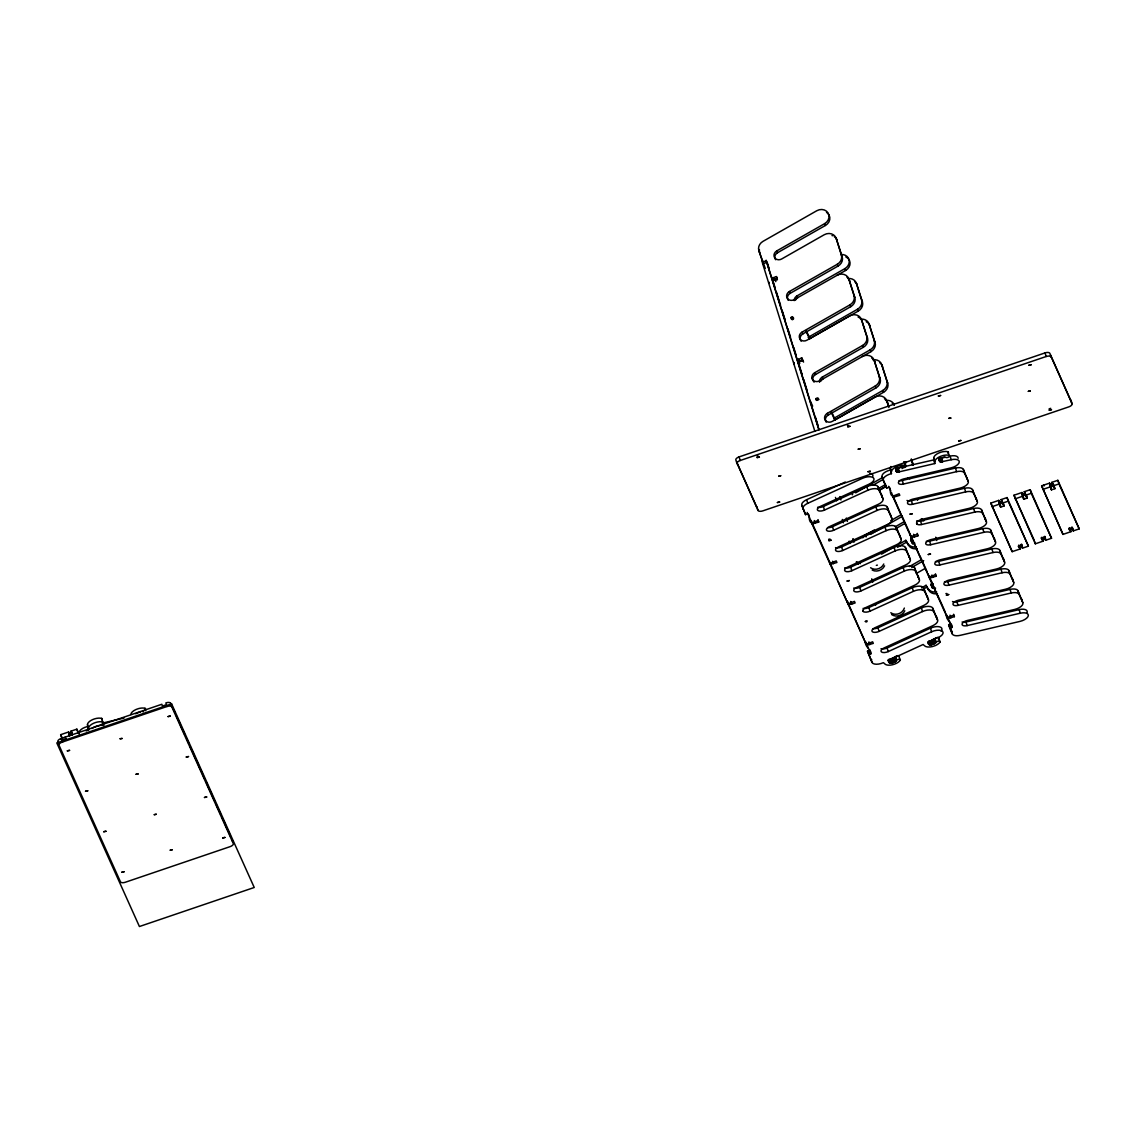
<?xml version="1.0" encoding="UTF-8"?>
<svg xmlns="http://www.w3.org/2000/svg" width="1136" height="1136" viewBox="0 0 1136 1136"><rect width="100%" height="100%" fill="white"/><g stroke="black" fill="none" stroke-linecap="round" stroke-linejoin="round"><path stroke-width="1.5" d="M87.486 724.626L88.537 730.178L87.486 724.626A8.506 3.919 -17.3 0 1 92.627 719.599A8.506 3.919 -17.3 0 1 101.644 718.392L101.814 718.463A2.116 0.98 -17.3 0 1 101.743 719.713M891.547 492.655L893.137 497.284L899.797 495.339L899.087 493.762L892.683 496.262C888.054 493.862 892.768 484.689 886.705 488.139L883.254 480.485A8.506 3.919 -17.3 0 1 891.433 473.655L890.368 468.103A8.506 3.919 -17.3 0 1 890.936 466.47M891.433 473.655L890.368 468.103M891.504 471.71A8.506 3.919 -17.3 0 1 896.645 466.683A8.506 3.919 -17.3 0 1 905.662 465.476L905.832 465.547A2.116 0.98 -17.3 0 1 905.577 466.924A2.116 0.98 -17.3 0 1 902.879 467.634C898.817 465.377 891.76 472.974 899.371 471.809L934.8 463.545L933.735 457.993A8.506 3.919 -17.3 0 1 941.375 452.071L942.411 451.816A8.506 3.919 -17.3 0 1 947.893 451.759L948.063 451.83A2.116 0.98 -17.3 0 1 947.992 453.079M934.8 463.545L933.735 457.993M914.849 543.193C908.516 543.079 911.384 532.131 912.563 543.619M935.595 588.15L931.705 586.432L932.045 582.299M932.287 587.809L933.196 583.705M936.859 637.623L937.399 637.523A2.116 0.98 -17.3 0 1 938.918 638.375L939.969 642.124A8.506 3.919 -17.3 0 1 935.894 645.319L934.942 645.731A8.506 3.919 -17.3 0 1 924.704 645.901L923.142 644.495L890.681 659.334C884.362 663.112 894.983 664.39 896.503 660.343A2.116 0.98 -17.3 0 1 899.03 659.263A2.116 0.98 -17.3 0 1 900.308 660.13L900.209 660.286A8.506 3.919 -17.3 0 1 892.669 664.716A8.506 3.919 -17.3 0 1 884.972 664.049L883.396 662.657A8.506 3.919 -17.3 0 1 872.065 662.458L867.492 651.198L869.509 650.516M939.955 642.124L940.04 641.982A2.116 0.98 -17.3 0 0 938.521 641.13L937.981 641.229A2.116 0.98 -17.3 0 0 936.249 642.181L931.179 644.751L930.057 641.144L935.127 638.574A2.116 0.98 -17.3 0 1 936.334 637.793M793.539 318.975C791.238 321.673 790.585 316.035 793.439 317.91M890.951 662.941L889.829 659.334L895.381 656.736A2.116 0.98 -17.3 0 1 896.602 655.955M1050.715 408.335L1049.11 408.875M787.674 299.237A5.325 4.714 -24.2 0 1 790.216 293.315L838.056 266.065A8.506 7.54 -24.2 0 0 842.202 256.864L836.224 238.461A8.506 7.54 -24.2 0 0 824.267 234.726L781.639 258.994A5.325 4.714 -24.2 0 1 774.582 257.588A5.325 4.714 -24.2 0 1 776.754 250.914L824.608 223.664A8.506 7.54 -24.2 0 0 828.087 213A8.506 7.54 -24.2 0 0 816.798 210.728L762.994 241.357A8.506 7.54 -24.2 0 0 758.848 250.573L765.295 268.451M775.618 259.718A5.325 4.714 -24.2 0 1 777.564 252.703L825.418 225.468A8.506 7.54 -24.2 0 0 827.69 213.312M846.746 257.432A8.506 7.54 -24.2 0 1 845.638 270.453L794.277 299.606A5.325 4.714 -24.2 0 1 787.22 298.186A5.325 4.714 -24.2 0 1 789.406 291.512L837.26 264.276A8.506 7.54 -24.2 0 0 841.393 255.075L836.224 238.461M794.192 300.614A5.325 4.714 -24.2 0 1 796.975 295.9L844.829 268.664A8.506 7.54 -24.2 0 0 849.046 259.732A8.506 7.54 -24.2 0 0 841.052 254.492M813.333 381.199A5.325 4.714 -24.2 0 1 815.506 374.525L863.36 347.275A8.506 7.54 -24.2 0 0 867.492 338.074L861.514 319.67A8.506 7.54 -24.2 0 0 849.558 315.936L806.929 340.204A5.325 4.714 -24.2 0 1 799.872 338.798A5.325 4.714 -24.2 0 1 802.044 332.124L849.898 304.874A8.506 7.54 -24.2 0 0 854.045 295.672L848.876 279.058A8.506 7.54 -24.2 0 0 836.92 275.324M801.178 341.254A5.325 4.714 -24.2 0 1 802.854 333.913L850.708 306.677A8.506 7.54 -24.2 0 0 854.854 297.476L848.876 279.058M808.193 337.648A5.325 4.714 -24.2 0 1 809.627 336.512L857.467 309.262A8.506 7.54 -24.2 0 0 861.613 300.06L856.445 283.446A8.506 7.54 -24.2 0 0 847.91 278.561M809.315 339.124A5.325 4.714 -24.2 0 1 810.422 338.301L858.276 311.065A8.506 7.54 -24.2 0 0 862.423 301.864L856.445 283.446M860.563 319.159A8.506 7.54 -24.2 0 1 869.083 324.058L875.075 342.461A8.506 7.54 -24.2 0 1 870.929 351.663L819.581 380.816A5.325 4.714 -24.2 0 1 812.325 379.041L811.97 377.862A5.325 4.714 -24.2 0 1 814.697 372.722L862.551 345.486A8.506 7.54 -24.2 0 0 866.697 336.284L861.514 319.67M819.539 382.25A5.325 4.714 -24.2 0 1 822.265 377.109L870.119 349.874A8.506 7.54 -24.2 0 0 874.266 340.672L869.083 324.058M888.65 405.992L886.804 400.88A8.506 7.54 -24.2 0 0 874.862 397.146L832.219 421.413A5.325 4.714 -24.2 0 1 825.162 420.008A5.325 4.714 -24.2 0 1 827.349 413.334L875.189 386.084A8.506 7.54 -24.2 0 0 879.335 376.882L874.166 360.268A8.506 7.54 -24.2 0 0 862.21 356.534M826.199 422.138A5.325 4.714 -24.2 0 1 828.158 415.123L875.998 387.887A8.506 7.54 -24.2 0 0 880.144 378.686L874.166 360.268M833.81 418.545A5.325 4.714 -24.2 0 1 834.917 417.721L882.771 390.472A8.506 7.54 -24.2 0 0 886.904 381.27L881.735 364.656A8.506 7.54 -24.2 0 0 872.902 359.814M835.329 419.766A5.325 4.714 -24.2 0 1 835.727 419.511L883.581 392.275A8.506 7.54 -24.2 0 0 887.713 383.073L881.735 364.656M855.635 492.839L882.544 477.518M872.888 485.271L883.354 479.307M878.156 488.707L885.626 484.461M878.838 490.496L886.449 486.151L878.966 490.511M862.891 537.782A5.325 4.714 -24.2 0 1 865.291 535.141L874.251 530.043M890.709 520.671L901.175 514.722M870.574 534.389L901.984 516.511M895.282 526.763L904.256 521.651M896.048 528.496L905.179 523.298M881.55 554.141L905.832 540.31L908.516 545.195A8.506 7.54 -24.2 0 0 917.235 548.617M897.539 547.296L906.642 542.099L905.832 540.31M909.425 566.523L921.395 559.707M911.739 567.46L923.696 560.659M916.269 573.495L925.4 568.284M921.495 587.894L926.053 585.296L928.723 590.18A8.506 7.54 -24.2 0 0 937.456 593.617M922.304 589.698L926.862 587.099L926.053 585.296M828.684 559.807L810.948 520.387L812.07 523.994L818.729 522.049L818.034 520.487L811.615 522.986C806.929 520.572 811.658 511.186 805.552 514.651L801.874 505.364A8.506 3.919 -17.3 0 1 806.631 499.712L845.298 482.033M802.996 508.985A8.506 3.919 -17.3 0 1 807.753 503.319L862.536 478.284A8.506 3.919 -17.3 0 1 873.343 477.773A8.506 3.919 -17.3 0 1 869.111 484.149L820.391 506.4A5.325 2.442 -17.3 0 0 817.75 510.376A5.325 2.442 -17.3 0 0 824.509 510.064L867.918 490.227A8.506 3.919 -17.3 0 1 879.25 490.425L882.97 498.704A8.506 3.919 -17.3 0 1 878.213 504.356L829.493 526.621A5.325 2.442 -17.3 0 0 826.852 530.597A5.325 2.442 -17.3 0 0 833.611 530.285L877.006 510.447A8.506 3.919 -17.3 0 1 888.352 510.646L892.072 518.911A8.506 3.919 -17.3 0 1 887.315 524.576L838.595 546.842A5.325 2.442 -17.3 0 0 835.94 550.818A5.325 2.442 -17.3 0 0 842.699 550.506L886.108 530.668A8.506 3.919 -17.3 0 1 897.44 530.867L901.175 539.131A8.506 3.919 -17.3 0 1 896.403 544.797L847.683 567.063A5.325 2.442 -17.3 0 0 844.63 570.286L844.886 570.868A5.325 2.442 -17.3 0 0 851.801 570.726L895.211 550.889A8.506 3.919 -17.3 0 1 906.542 551.088L910.263 559.352A8.506 3.919 -17.3 0 1 905.506 565.018L856.785 587.284A5.325 2.442 -17.3 0 0 854.144 591.26A5.325 2.442 -17.3 0 0 860.903 590.947L904.313 571.11A8.506 3.919 -17.3 0 1 915.644 571.309L919.365 579.573A8.506 3.919 -17.3 0 1 914.608 585.239L865.888 607.504A5.325 2.442 -17.3 0 0 862.82 610.501M817.608 507.267A5.325 2.442 -17.3 0 0 823.387 506.457L866.782 486.62A8.506 3.919 -17.3 0 1 878.128 486.819L882.97 498.704M827.761 527.658A5.325 2.442 -17.3 0 0 832.475 526.678L875.884 506.841A8.506 3.919 -17.3 0 1 887.23 507.039L892.072 518.911M835.514 547.609A5.325 2.442 -17.3 0 0 841.577 546.899L884.987 527.061A8.506 3.919 -17.3 0 1 896.318 527.26L901.175 539.131M844.616 567.83A5.325 2.442 -17.3 0 0 850.679 567.12L894.089 547.282A8.506 3.919 -17.3 0 1 905.42 547.481L910.263 559.352M853.718 588.05A5.325 2.442 -17.3 0 0 859.782 587.34L903.177 567.503A8.506 3.919 -17.3 0 1 914.523 567.702L919.365 579.573M863.104 608.371A5.325 2.442 -17.3 0 0 868.87 607.561L912.279 587.724A8.506 3.919 -17.3 0 1 923.625 587.923L928.467 599.794A8.506 3.919 -17.3 0 1 923.71 605.46L874.99 627.725A5.325 2.442 -17.3 0 0 872.334 631.701A5.325 2.442 -17.3 0 0 879.094 631.389L922.503 611.551A8.506 3.919 -17.3 0 1 933.835 611.75L937.569 620.015A8.506 3.919 -17.3 0 1 932.798 625.68L884.078 647.946A5.325 2.442 -17.3 0 0 881.011 650.942L881.025 651.169A5.325 2.442 -17.3 0 0 888.196 651.595L931.605 631.772A8.506 3.919 -17.3 0 1 942.411 631.261A8.506 3.919 -17.3 0 1 938.18 637.623C937.626 636.685 921.907 644.382 931.179 644.751M863.246 611.48L862.82 610.728A5.325 2.442 -17.3 0 0 870.006 611.168L913.401 591.331A8.506 3.919 -17.3 0 1 924.747 591.529L928.467 599.794M872.874 628.719A5.325 2.442 -17.3 0 0 877.972 627.782L921.381 607.945A8.506 3.919 -17.3 0 1 932.713 608.143L937.569 620.015M881.011 648.713A5.325 2.442 -17.3 0 0 887.074 647.989L930.483 628.165A8.506 3.919 -17.3 0 1 939.728 626.873A8.506 3.919 -17.3 0 1 941.091 631.162M830.047 539.06L828.641 539.302M758.195 456.061L757.045 456.303M868.614 654.805C876.239 653.498 863.914 647.051 865.547 641.712L868.387 648.045M951.783 627.612L950.662 624.005L948.645 624.686L949.767 628.293C957.435 626.973 944.967 620.384 946.6 615.002M772.892 277.795L776.413 276.588L777.223 278.391L773.701 279.584L772.892 277.795L773.701 279.584M791.323 319.017L793.595 318.25M798.352 359.558L801.704 357.797L803.578 362.114M802.513 359.601L799.162 361.362L798.182 358.99M816.031 399.986L816.06 398.424M816.756 400.44L818.886 399.46M69.353 735.929L69.239 733.302L69.992 735.716M79.037 733.984L76.865 729.156L70.901 731.186L72.122 732.322M69.197 733.771L71.454 732.99M71.667 734.296L69.31 735.091L68.614 733.515M1021.065 544.428L1022.428 548.177L1028.392 546.146L1007.036 497.582L1001.072 499.613L1002.307 500.749M1026.149 494.458L1027.271 498.065L1023.749 499.258L1021.917 494.075L1022.627 495.651L1024.97 494.856M1044.211 536.561L1045.56 540.31L1051.538 538.279L1030.182 489.715L1024.203 491.746L1025.439 492.882M1049.593 484.674L1051.425 489.857L1054.932 488.665L1054.194 486.251M1071.873 527.161L1073.222 530.91L1079.2 528.879L1057.843 480.315L1051.879 482.346L1053.81 485.058L1050.289 486.251M999.368 502.183L1001.625 501.416M1022.499 494.33L1024.771 493.549M1050.175 484.916L1052.433 484.149M998.785 501.942L999.495 503.518L1003.003 502.325M999.155 503.149L1000.532 505.335L998.8 500.38L990.819 503.106L1012.176 551.67L1020.156 548.958L1019.035 545.351M1001.072 499.613L1004.139 505.932L1000.617 507.125L999.907 505.548M1024.203 491.746L1027.271 498.065M1051.879 482.346L1054.932 488.665M893.137 497.284L910.873 536.703L917.292 534.204L917.987 535.78L914.466 536.973L913.6 534.289M910.206 534.119L911.328 537.711L914.352 536.689M1019.603 547.154L1021.86 546.373M1042.734 539.288L1045.006 538.507M1070.396 529.873L1072.668 529.106M927.956 573.552L929.532 578.167L936.192 576.222L935.439 573.822M1020.156 548.958L1018.225 546.246L1021.733 545.053L1021.818 546.828M1044.95 538.961L1044.879 537.186L1041.357 538.379L1043.302 541.091L1035.322 543.803L1013.965 495.239L1021.946 492.527L1022.556 493.862M1072.625 529.561L1072.54 527.771L1069.019 528.978L1070.964 531.676L1062.984 534.403L1041.627 485.825L1049.607 483.112L1050.218 484.461M929.532 578.167L947.268 617.601L953.686 615.087L954.396 616.663L947.722 618.609M814.895 431.41L762.696 263.808L766.729 262.444L766.161 260.215L818.9 429.167M739.082 456.899L1045.021 352.913A4.26 1.96 -17.3 0 1 1049.849 353.339L1072.015 403.706A4.26 1.96 -17.3 0 1 1068.806 406.873L762.852 510.859A4.26 1.96 -17.3 0 1 758.024 510.433L735.858 460.066A4.26 1.96 -17.4 0 1 739.082 456.899L740.203 460.506A4.26 1.96 -17.3 0 0 736.98 463.673M740.203 460.506L1046.142 356.519A4.26 1.96 -17.3 0 1 1050.97 356.945M63.218 741.496L60.648 734.68L68.629 731.967L69.239 733.302M61.77 738.286L161.852 704.263L162.405 706.067L166.424 704.703L165.87 702.9A4.26 1.945 -17.3 0 1 170.698 703.326L175.043 712.968M991.941 506.713L999.936 503.986L1000.532 505.335M1002.193 503.22L1008.172 501.189L1028.392 546.146M1015.087 498.846L1023.067 496.134L1023.678 497.469M1025.325 495.353L1031.303 493.322L1051.538 538.279M1042.749 489.431L1050.729 486.719L1051.34 488.068M1053.001 485.952L1058.965 483.922L1079.2 528.879M837.573 579.545L829.138 560.815L830.26 564.422L836.934 562.49L836.224 560.914L829.805 563.413L812.07 523.994M830.26 564.422L848.01 603.869L854.428 601.37L855.138 602.932L851.617 604.139L850.736 601.455M866.669 645.319L873.328 643.374L872.618 641.812L866.214 644.311L847.342 601.271L848.464 604.877L851.489 603.855M877.375 565.117L876.339 565.373M139.614 712.201L140.58 711.974L139.614 712.229A8.506 3.919 -17.3 0 0 137.598 712.911M947.14 593.603L945.933 593.546M897.894 471.965L896.773 468.359L933.678 459.938M949.767 628.293L952.323 633.973A8.506 3.919 -17.3 0 0 960.247 635.336L1020.014 621.392A8.506 3.919 -17.3 0 0 1028.35 615.385A8.506 3.919 -17.3 0 0 1020.284 613.213L967.119 625.609A5.325 2.442 -17.3 0 1 962.064 624.246A5.325 2.442 -17.3 0 1 967.276 620.483L1014.647 609.45A8.506 3.919 -17.3 0 0 1022.812 602.62L1019.091 594.341A8.506 3.919 -17.3 0 0 1011.182 592.992L958.017 605.389A5.325 2.442 -17.3 0 1 952.962 604.025A5.325 2.442 -17.3 0 1 958.173 600.277L1005.545 589.229A8.506 3.919 -17.3 0 0 1013.724 582.399L1010.003 574.12A8.506 3.919 -17.3 0 0 1002.08 572.771L948.915 585.168A5.325 2.442 -17.3 0 1 943.874 583.805A5.325 2.442 -17.3 0 1 949.085 580.056L996.442 569.008A8.506 3.919 -17.3 0 0 1004.622 562.178L1000.901 553.899A8.506 3.919 -17.3 0 0 992.978 552.55L939.827 564.947A5.325 2.442 -17.3 0 1 935.056 564.393L934.786 563.797A5.325 2.442 -17.3 0 1 939.983 559.835L987.34 548.787A8.506 3.919 -17.3 0 0 995.519 541.957L991.799 533.679A8.506 3.919 -17.3 0 0 983.89 532.33L930.725 544.726A5.325 2.442 -17.3 0 1 925.67 543.363A5.325 2.442 -17.3 0 1 930.881 539.614L978.252 528.567A8.506 3.919 -17.3 0 0 986.417 521.736L982.697 513.472A8.506 3.919 -17.3 0 0 974.787 512.109L921.623 524.505A5.325 2.442 -17.3 0 1 917.022 524.108L916.851 523.952A5.325 2.442 -17.3 0 1 921.779 519.393L969.15 508.346A8.506 3.919 -17.3 0 0 977.329 501.516L973.609 493.251A8.506 3.919 -17.3 0 0 965.685 491.888L912.52 504.285A5.325 2.442 -17.3 0 1 907.479 502.921A5.325 2.442 -17.3 0 1 912.691 499.173L960.048 488.125A8.506 3.919 -17.3 0 0 968.227 481.295L964.507 473.03A8.506 3.919 -17.3 0 0 956.583 471.667L903.432 484.064A5.325 2.442 -17.3 0 1 898.817 483.68L898.661 483.51A5.325 2.442 -17.3 0 1 903.589 478.952L950.946 467.904A8.506 3.919 -17.3 0 0 959.295 461.898A8.506 3.919 -17.3 0 0 951.215 459.725L941.261 461.855L940.125 458.248L945.01 457.297M899.016 480.627A5.325 2.442 -17.3 0 0 902.296 480.457L955.461 468.06A8.506 3.919 -17.3 0 1 963.385 469.424L968.227 481.295M906.997 500.436A5.325 2.442 -17.3 0 0 911.399 500.678L964.563 488.281A8.506 3.919 -17.3 0 1 972.473 489.644L977.329 501.516M916.596 520.899A5.325 2.442 -17.3 0 0 920.501 520.899L973.666 508.502A8.506 3.919 -17.3 0 1 981.575 509.865L986.417 521.736M102.112 723.163L124.037 718.051M926.323 541.29A5.325 2.442 -17.3 0 0 929.603 541.119L982.754 528.723A8.506 3.919 -17.3 0 1 990.677 530.072L995.519 541.957M935.411 561.511A5.325 2.442 -17.3 0 0 938.691 561.34L991.856 548.944A8.506 3.919 -17.3 0 1 999.779 550.293L1004.622 562.178M944.513 581.731A5.325 2.442 -17.3 0 0 947.793 581.561L1000.958 569.164A8.506 3.919 -17.3 0 1 1008.867 570.513L1013.724 582.399M952.493 601.54A5.325 2.442 -17.3 0 0 956.895 601.782L1010.06 589.385A8.506 3.919 -17.3 0 1 1017.97 590.734L1022.812 602.62M962.093 622.003A5.325 2.442 -17.3 0 0 965.983 622.003L1019.148 609.606A8.506 3.919 -17.3 0 1 1026.944 612.858M848.209 425.475L847.413 425.475M869.636 649.508L870.219 653.228M947.893 451.759L949.185 455.437A2.116 0.98 -17.3 0 1 948.73 456.956L948.262 457.197A2.116 0.98 -17.3 0 1 946.231 457.524C943.462 455.763 935.453 460.932 941.261 461.855M903.773 461.699A8.506 3.919 -17.3 0 1 904.526 461.869L904.696 461.94A2.116 0.98 -17.3 0 1 904.909 462.892M144.982 708.31L145.181 708.367A2.116 0.98 -17.3 0 1 144.712 709.901M765.21 261.308L762.157 261.592L762.696 263.808M818.587 398.977L817.167 398.935L816.628 400.199M906.642 542.099L908.516 545.195M926.862 587.099L928.723 590.18M1050.417 355.142L1071.447 401.903M1050.715 488.281L1051.425 489.857M1043.643 485.143L1044.041 486.038M1041.627 485.825L1062.984 534.403M1013.965 495.239L1034.186 540.196M998.8 500.38L999.41 501.729M990.819 503.106L1012.176 551.67M841.393 255.075L842.202 256.864M861.613 300.06L862.423 301.864M824.608 223.664L825.418 225.468M844.829 268.664L845.638 270.453M854.045 295.672L854.854 297.476M874.266 340.672L875.075 342.461M837.26 264.276L838.056 266.065M857.467 309.262L858.276 311.065M866.697 336.284L867.492 338.074M886.904 381.27L887.713 383.073M849.898 304.874L850.708 306.677M870.119 349.874L870.929 351.663M879.335 376.882L880.144 378.686M862.551 345.486L863.36 347.275M882.771 390.472L883.581 392.275M911.171 459.157L913.017 464.283A8.506 7.54 -24.2 0 1 913.245 465.277M875.189 386.084L875.998 387.887M916.582 523.142L917.008 524.094M936.192 576.222L935.482 574.66L929.078 577.159L911.328 537.711M888.707 486.336L890.837 491.079M892.711 495.253L901.899 516.198M902.027 515.943L909.041 531.549M910.916 535.695L920.089 556.64M920.231 556.384L927.246 571.99M929.12 576.137L938.279 597.067M937.725 595.264L945.45 612.432M947.211 616.351L950.25 623.11M911.313 538.18L912.123 539.983M931.534 583.18L932.344 584.969M911.143 538.663L911.952 540.452M931.364 583.648L932.173 585.452M911.029 539.146L911.839 540.935M931.25 584.131L932.06 585.935M910.987 539.628L911.796 541.418M931.208 584.614L932.017 586.417M911.015 540.097L912.89 543.974M931.236 585.097L932.045 586.886M911.115 540.566L912.293 543.235M931.335 585.565L932.514 588.235M890.312 470.048A8.506 3.919 -17.3 0 0 882.132 476.879L886.705 488.139M948.645 624.686L951.201 630.366A8.506 3.919 -17.3 0 0 951.343 630.636M776.754 250.914L777.564 252.703M796.975 295.9L797.784 297.703A5.325 4.714 -24.2 0 0 796.066 299.194M789.406 291.512L790.216 293.315M809.627 336.512L810.422 338.301M806.219 330.477L809.84 338.5M805.907 330.874L809.514 338.897M802.044 332.124L802.854 333.913M822.265 377.109L823.075 378.913A5.325 4.714 -24.2 0 0 820.874 381.156M774.411 278.419L775.845 281.614M814.697 372.722L815.506 374.525M834.917 417.721L835.727 419.511M758.848 250.573L762.696 262.132M831.524 411.686L835.13 419.709M831.197 412.084L834.804 420.107M784.791 319.244L785.189 320.139L782.108 310.256M827.349 413.334L828.158 415.123M799.801 363.378L798.991 361.589L802.683 360.95L801.704 357.797M810.493 401.349L812.652 406.148M865.291 535.141L866.086 536.945M808.662 515.318L811.615 522.986M838.127 581.348L848.01 603.869M848.464 604.877L866.214 644.311M801.874 505.364L805.552 514.651M867.492 651.198L872.065 662.458M736.426 461.869L756.661 506.826M176.492 716.177L185.154 735.461M186.602 738.67L188.775 743.484M190.223 746.707L204.679 778.842M206.127 782.051L214.803 801.334M216.252 804.544L220.583 814.185M222.031 817.395L230.707 836.678M66.584 740.331L65.135 737.136L65.703 738.94L61.685 740.303L61.117 738.499A4.26 1.96 -17.3 0 0 57.908 741.666L58.646 744.066M60.648 734.68L62.821 739.493M61.117 738.499L62.565 741.723M850.055 543.462L849.146 541.134M768.802 282.339L769.115 283.12L768.873 282.211M852.994 539.259L854.073 542.085L853.022 538.72M794.064 363.122C795.101 366.601 792.971 359.814 793.993 363.264M1072.015 403.706L1070.893 400.099A4.26 1.96 -17.3 0 1 1070.765 401.178M1045.021 352.913L1046.142 356.519M1057.843 480.315L1058.965 483.922M1072.1 527.303L1073.222 530.91M1069.842 528.07L1070.964 531.676M1069.615 527.928L1070.353 530.327M1068.976 528.141L1069.729 530.54M1052.476 483.695L1053.597 487.301M1049.607 483.112L1050.729 486.719M1030.182 489.715L1031.303 493.322M1044.836 536.348L1045.589 538.748M1044.438 536.703L1045.56 540.31M1042.181 537.484L1043.302 541.091M1041.939 537.328L1042.692 539.742M1041.314 537.541L1042.067 539.955M1024.814 493.095L1025.936 496.702M1021.946 492.527L1023.067 496.134M1023.011 496.858L1023.749 499.258M1034.569 541.403L1035.322 543.803M1021.69 544.215L1022.443 546.615M1007.036 497.582L1008.172 501.189M1021.307 544.57L1022.428 548.177M1018.807 545.195L1019.56 547.609M1003.386 503.518L1004.139 505.932M1001.668 500.962L1002.804 504.569M999.495 503.518L1000.617 507.125M1017.97 590.734L1019.091 594.341M1008.867 570.513L1010.003 574.12M1019.148 609.606L1020.284 613.213M999.779 550.293L1000.901 553.899M1010.06 589.385L1011.182 592.992M990.677 530.072L991.799 533.679M1000.958 569.164L1002.08 572.771M981.575 509.865L982.697 513.472M991.856 548.944L992.978 552.55M972.473 489.644L973.609 493.251M982.754 528.723L983.89 532.33M963.385 469.424L964.507 473.03M973.666 508.502L974.787 512.109M964.563 488.281L965.685 491.888M955.461 468.06L956.583 471.667M951.215 459.725L950.079 456.118A8.506 3.919 -17.3 0 1 958.159 458.291M941.616 458.092L942.738 461.699M941.105 458.177L942.227 461.784M940.608 458.234L941.73 461.841M939.685 458.234L940.807 461.841M939.273 458.177L940.395 461.784M938.904 458.092L940.026 461.699M938.961 459.171L939.713 461.571M965.983 622.003L967.119 625.609M956.895 601.782L958.017 605.389M911.455 459.299L913.017 464.283M935.723 537.186L936.76 540.509M947.793 581.561L948.915 585.168M938.691 561.34L939.827 564.947M953.644 614.264L954.396 616.663M886.804 400.88L888.877 407.526M929.603 541.119L930.725 544.726M904.526 461.869L905.633 465.49M920.501 520.899L921.623 524.505M949.994 615.172L950.875 617.856M950.633 624.317L951.372 626.717M911.399 500.678L912.52 504.285M946.146 613.994L947.268 617.601M951.201 630.366L952.323 633.973M931.918 575.015L932.67 577.429M898.249 468.202L899.371 471.809M902.296 480.457L903.432 484.064M897.738 468.288L898.86 471.894M897.241 468.344L898.377 471.951M917.249 533.366L917.987 535.78M896.318 468.344L897.454 471.951M895.906 468.288L897.042 471.894M895.921 469.395L896.673 471.795M895.594 469.282L896.347 471.681M909.751 533.096L910.873 536.703M932.713 608.143L933.835 611.75M923.625 587.923L924.747 591.529M914.523 567.702L915.644 571.309M935.013 638.716L936.149 642.323M934.843 638.943L935.965 642.55M934.587 639.227L935.709 642.834M934.275 639.511L935.397 643.118M905.42 547.481L906.542 551.088M930.483 628.165L931.605 631.772M933.906 639.781L935.027 643.388M933.508 640.037L934.63 643.643M882.132 476.879L883.254 480.485M933.054 640.264L934.19 643.871M932.585 640.491L933.707 644.098M932.088 640.676L933.224 644.282M896.318 527.26L897.44 530.867M921.381 607.945L922.503 611.551M931.591 640.846L932.713 644.453M931.066 640.974L932.187 644.581M930.554 641.073L931.676 644.68M929.575 641.173L930.696 644.779M929.106 641.173L930.228 644.779M887.23 507.039L888.352 510.646M912.279 587.724L913.401 591.331M928.68 641.13L929.802 644.737M928.666 642.266L929.418 644.666M928.325 642.152L929.078 644.552M927.8 641.84L928.779 644.41M878.128 486.819L879.25 490.425M903.177 567.503L904.313 571.11M894.089 547.282L895.211 550.889M884.987 527.061L886.108 530.668M875.884 506.841L877.006 510.447M866.782 486.62L867.918 490.227M899.087 656.679L900.237 660.286M811.97 377.919L812.325 379.041M871.738 578.806L872.76 582.101M896.418 660.485L895.296 656.878L896.233 660.712M776.413 276.588L777.393 279.754L773.701 280.379M894.841 657.389L895.963 660.996M894.529 657.673L895.651 661.28M894.174 657.929L895.296 661.535M893.762 658.184L894.884 661.791M893.322 658.426L894.444 662.032M892.853 658.639L893.975 662.245M892.356 658.837L893.478 662.444M891.845 658.994L892.967 662.6M891.334 659.136L892.456 662.742M767.212 262.43L769.271 269.033M771.841 277.269L774.922 287.167M776.456 292.108L780.574 305.3M787.901 328.815L790.528 337.25M793.681 347.375L796.308 355.809M797.884 360.865L802.087 374.369M803.663 379.424L806.816 389.549M815.293 416.77L817.92 425.205M890.823 659.235L891.945 662.842M839.902 496.588L840.952 499.954M887.074 647.989L888.196 651.595M766.729 262.444L818.928 430.033M846.348 518.059L847.399 521.452M890.312 659.306L891.433 662.913M889.374 659.334L890.496 662.941M888.934 659.292L890.07 662.899M888.92 660.414L889.673 662.828M888.579 660.314L889.332 662.714M888.295 660.172L889.034 662.572M877.972 627.782L879.094 631.389M888.054 660.002L888.806 662.402M835.471 497.426L836.522 500.806M842.316 519.436L843.381 522.816M868.87 607.561L870.006 611.168M859.782 587.34L860.903 590.947M850.679 567.12L851.801 570.726M841.577 546.899L842.699 550.506M868.941 641.883L869.807 644.581M832.475 526.678L833.611 530.285M869.878 651.723L870.63 654.123M823.387 506.457L824.509 510.064M850.864 601.725L851.617 604.139M832.66 561.283L833.412 563.683M817.991 519.649L818.729 522.049M814.342 520.558L815.222 523.242M806.631 499.712L807.753 503.319M807.213 512.464L807.966 514.864M757.456 508.63L758.024 510.433M232.156 839.887L232.894 842.287M170.698 703.326L171.451 705.726M145.735 710.724L145.01 708.31A8.506 3.919 -17.3 0 0 139.529 708.367L138.493 708.623A8.506 3.919 -17.3 0 0 130.853 714.53M101.644 718.392L103.873 725.62M76.865 729.156L77.986 732.763M71.497 732.535L72.25 734.935M70.901 731.186L72.022 734.793M68.629 731.967L69.75 735.574M86.123 730.917A8.506 3.919 -17.3 0 1 86.918 730.647M79.236 733.402A8.506 3.919 -17.3 0 1 87.415 726.571M88.608 728.233A8.506 3.919 -17.3 0 1 93.748 723.206A8.506 3.919 -17.3 0 1 102.765 721.999L102.936 722.07A2.116 0.98 -17.3 0 1 102.865 723.32M135.738 713.791A8.506 3.919 -17.3 0 1 136.647 713.323M142.667 711.676A8.506 3.919 -17.3 0 1 143.633 711.619M91.917 728.517A8.506 3.919 -17.3 0 1 100.422 725.364M101.388 725.322A8.506 3.919 -17.3 0 1 102.297 725.336M952.351 631.502A8.506 3.919 -17.3 0 1 951.769 631.105M967.105 477.688A8.506 3.919 -17.3 0 1 967.233 478.81M976.207 497.909A8.506 3.919 -17.3 0 1 976.264 499.343M985.295 518.13A8.506 3.919 -17.3 0 1 985.31 519.72M994.398 538.35A8.506 3.919 -17.3 0 1 994.554 539.174M1003.5 558.571A8.506 3.919 -17.3 0 1 1003.642 559.537M1012.588 578.792A8.506 3.919 -17.3 0 1 1012.73 579.914M1021.69 599.013A8.506 3.919 -17.3 0 1 1021.747 600.433M934.857 461.599A8.506 3.919 -17.3 0 1 942.511 455.678L943.533 455.422A8.506 3.919 -17.3 0 1 949.014 455.366M757.045 507.054A4.26 1.96 -17.3 0 1 756.903 506.826M871.766 659.789A8.506 3.919 -17.3 0 1 871.411 659.505M936.433 616.408A8.506 3.919 -17.3 0 1 936.575 617.473M927.345 596.187A8.506 3.919 -17.3 0 1 927.501 597.025M918.243 575.966A8.506 3.919 -17.3 0 1 918.229 577.613M909.141 555.745A8.506 3.919 -17.3 0 1 909.212 557.165M900.039 535.525A8.506 3.919 -17.3 0 1 900.166 536.703M890.951 515.304A8.506 3.919 -17.3 0 1 891.093 516.255M881.848 495.083A8.506 3.919 -17.3 0 1 881.721 496.972M869.707 473.187A8.506 3.919 -17.3 0 1 872.718 476.552M897.128 655.784A2.116 0.98 -17.3 0 1 899.187 656.523M938.847 638.517A8.506 3.919 -17.3 0 1 938.421 639.085M788.27 300.33A5.325 4.714 -24.2 0 1 787.844 299.62M759.657 252.362A8.506 7.54 -24.2 0 1 759.515 251.809M759.416 251.255A8.506 7.54 -24.2 0 1 759.388 249.522M858.305 564.166A8.506 7.54 -24.2 0 1 856.26 561.965M884.433 398.75A8.506 7.54 -24.2 0 1 887.614 402.669M873.115 359.132A8.506 7.54 -24.2 0 1 874.976 362.072M871.781 358.152A8.506 7.54 -24.2 0 1 872.249 358.451M814.114 382.15A5.325 4.714 -24.2 0 1 813.816 381.852M858.12 317.058A8.506 7.54 -24.2 0 1 862.323 321.46M848.024 278.107A8.506 7.54 -24.2 0 1 849.671 280.862M846.959 277.227A8.506 7.54 -24.2 0 1 847.612 277.738M834.307 236.629A8.506 7.54 -24.2 0 1 837.033 240.25M832.006 235.578A8.506 7.54 -24.2 0 1 832.56 235.748M826.525 212.432A8.506 7.54 -24.2 0 1 827.335 213M905.747 461.713A8.506 7.54 -24.2 0 1 904.98 465.22M902.623 468.188A8.506 7.54 -24.2 0 1 902.069 468.6M921.651 520.203A8.506 7.54 -24.2 0 1 922.943 520.941M907.891 477.674A8.506 7.54 -24.2 0 1 909.837 478.796M917.277 498.704A8.506 7.54 -24.2 0 1 917.576 500.323M921.296 518.627A8.506 7.54 -24.2 0 1 923.838 520.828M860.378 563.598A8.506 7.54 -24.2 0 1 856.885 561.908M901.814 466.385A8.506 7.54 -24.2 0 1 900.493 467.294M852.241 494.785A5.325 4.714 -24.2 0 1 852.639 494.543M884.589 565.813A8.506 7.54 -24.2 0 1 872.207 570.073M883.78 564.01A8.506 7.54 -24.2 0 1 870.574 567.744M916.425 546.828A8.506 7.54 -24.2 0 1 907.707 543.391M875.671 605.161A8.506 7.54 -24.2 0 1 875.075 603.798M912.208 462.48A8.506 7.54 -24.2 0 1 912.478 465.149M885.555 400.412A8.506 7.54 -24.2 0 1 894.302 405.012M845.866 256.977A8.506 7.54 -24.2 0 1 846.32 257.19M795.385 300.33A5.325 4.714 -24.2 0 1 795.796 299.563M854.755 281.785A8.506 7.54 -24.2 0 1 857.254 285.25M867.407 322.383A8.506 7.54 -24.2 0 1 869.892 325.847M866.214 321.673A8.506 7.54 -24.2 0 1 866.938 322.07M879.832 362.824A8.506 7.54 -24.2 0 1 882.544 366.459M892.243 403.28A8.506 7.54 -24.2 0 1 892.924 403.763M893.535 404.317A8.506 7.54 -24.2 0 1 894.075 404.927M904.37 608.072A8.506 7.54 -24.2 0 1 890.794 612.744M936.646 591.813A8.506 7.54 -24.2 0 1 927.913 588.391M904.81 610.799A8.506 7.54 -24.2 0 1 891.604 614.533M946.416 595.079L948.702 594.526L946.416 595.079M790.912 317.611C792.829 321.474 794.021 314.118 790.912 317.611M816.216 398.736C817.821 402.755 819.567 395.456 816.216 398.736M828.897 540.637L831.169 540.225L828.897 540.637M910.05 514.111L912.322 513.728L910.05 514.111M67.336 750.839L69.566 750.371L67.336 750.839M85.541 791.267L87.756 790.812L85.541 791.267M120.104 738.755L122.106 738.457L120.104 738.755M103.731 831.722L105.96 831.254L103.731 831.722M136.079 774.241L138.081 773.957L136.079 774.241M168.071 716.575L170.301 716.12L168.071 716.575M121.935 872.164L124.165 871.695L121.935 872.164M154.269 814.682L156.257 814.256L154.269 814.682M186.276 757.016L188.505 756.548L186.276 757.016M170.244 850.168L172.218 849.756L170.244 850.168M204.48 797.472L206.695 797.003L204.48 797.472M757.158 457.567L759.388 457.098L757.158 457.567M778.728 476.183L780.702 475.771L778.728 476.183M777.407 502.524L779.637 502.055L777.407 502.524M847.754 426.767L849.984 426.298L847.754 426.767M858.234 449.16L860.208 448.748L858.234 449.16M868.003 471.724L870.233 471.27L868.003 471.724M847.115 581.036L849.345 580.567L847.115 581.036M938.379 395.967L940.608 395.498L938.379 395.967M948.83 418.36L950.818 418.076L948.83 418.36M958.628 440.924L960.857 440.456L958.628 440.924M928.268 554.524L930.498 554.056L928.268 554.524M1028.336 391.338L1030.309 390.926L1028.336 391.338M1049.224 410.124L1051.453 409.67L1049.224 410.124M222.67 837.899L224.9 837.445L222.67 837.899M1028.975 365.167L1031.204 364.713L1028.975 365.167M865.334 621.435C866.839 623.508 868.586 619.063 865.334 621.435M171.607 703.88L56.8 742.916L139.416 926.522L254.237 887.486L171.607 703.88M166.992 706.507L62.239 742.106A4.26 1.96 -17.3 0 0 59.029 745.273L120.473 881.834A4.26 1.96 -17.3 0 0 125.301 882.26L230.054 846.661A4.26 1.96 -17.3 0 0 233.278 843.494L171.82 706.933A4.26 1.96 -17.3 0 0 166.992 706.507"/></g></svg>
